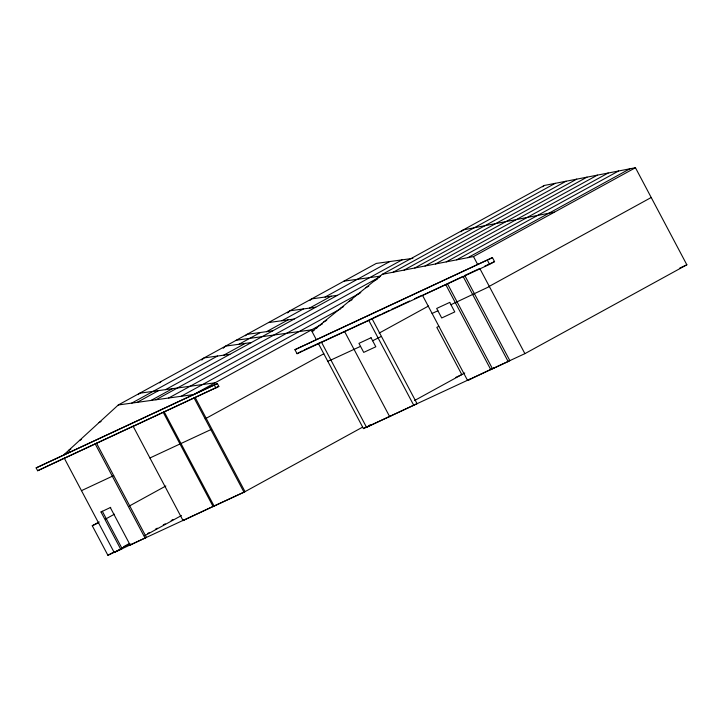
<?xml version="1.0" encoding="UTF-8"?>
<svg xmlns="http://www.w3.org/2000/svg" width="723" height="723" viewBox="0 0 723 723"><rect width="100%" height="100%" fill="white"/><g stroke="black" fill="none" stroke-linecap="round" stroke-linejoin="round"><path stroke-width="1.08" d="M245.468 335.761L247.022 334.342L272.797 330.782M287.609 312.932L289.923 310.8L315.707 307.248M412.887 258.364L376.303 263.416L118.292 404.97L63.841 454.794L65.802 453.719M138.183 394.622L139.747 393.195L215.074 382.801M159.638 382.856L161.202 381.428M201.78 360.018L204.112 357.885L229.887 354.324M223.235 348.251L225.567 346.118L251.342 342.557M310.095 300.307L311.64 298.888L337.424 295.327M316.204 339.412L312.02 331.505L382.322 274.315L544.274 185.468L635.445 167.718L686.85 264.799L524.898 353.646L471.983 378.201M460.913 231.83L463.298 229.896L554.469 212.146M542.684 186.76L544.274 185.468M133.186 426.154L64.311 458.228L114.207 552.471L130.068 543.741M215.065 505.549L183.064 520.578L133.168 426.335L218.834 386.407L217.334 383.57L36.15 467.898L37.65 470.736L218.834 386.407M131.731 403.109L217.551 356.032M239.006 344.256L260.461 332.49M281.916 320.714L303.362 308.947M325.079 297.036L389.742 261.563M99.078 422.548L101.03 421.482M137.126 402.368L158.581 390.601M223.723 355.183L245.178 343.407M266.624 331.64L288.079 319.864M309.534 308.097L331.251 296.177M165.531 389.643L402.087 259.855M151.026 400.452L172.481 388.676M79.367 440.587L81.319 439.512M155.951 399.774L379.665 277.036M374.369 280.786L377.334 279.159M68.83 450.23L70.791 449.155M393.258 272.191L555.21 183.335M365.811 287.754L368.766 286.127M67.754 452.652L69.715 451.577M168.685 398.012L360.777 292.625M357.397 294.586L359.376 293.502M37.65 470.736L64.356 458.093M404.085 270.077L566.046 181.229M349.155 301.301L352.119 299.674M340.687 308.179L343.651 306.561M414.767 268.007L576.719 179.15M181.148 396.294L340.641 308.793M425.052 266.001L587.004 177.144M323.759 321.952L326.724 320.325M322.485 323.868L193.619 394.568L118.292 404.97M315.653 328.549L317.632 327.465M36.15 467.898L217.334 383.57M312.02 331.505L313.999 330.42M435.454 263.976L597.406 175.12M446.245 261.871L608.197 173.023M456.638 259.846L618.59 170.999M294.93 349.697L492.444 257.623L494.559 261.618L489.579 264.356L297.054 353.701L294.93 349.697L492.444 257.623M467.926 257.65L629.878 168.802M382.322 274.315L473.493 256.566L635.445 167.718M297.054 353.701L302.024 350.962M368.73 320.28L371.956 318.518L417.054 403.696L366.543 427.32L321.446 342.142L368.73 320.28L413.836 405.458M494.207 367.89L467.609 380.524L422.512 295.346L463.072 276.376L508.17 361.554L509.851 360.632L464.753 275.454L479.801 268.468L524.898 353.646M205.151 418.852L323.814 353.746M113.692 475.598L81.473 490.655M379.141 333.113L428.513 306.028M381.428 336.394L372.634 340.75M489.263 286.353L651.215 197.496M438.78 326.317L436.828 327.383L461.825 374.595L455.77 377.406M114.207 552.471L120.813 549.399L101.003 511.974L102.314 511.251L122.133 548.676M195.12 397.415L245.016 491.649L107.899 555.282L92.264 525.738L99.178 521.943M105.531 519.078L114.433 514.198M129.254 506.064L165.829 486.001M107.899 555.282L113.836 552.029M123.723 546.606L128.658 543.895M147.447 533.592L149.417 532.508M155.355 529.254L157.334 528.17M163.262 524.916L165.242 523.823M171.17 520.569L173.149 519.485M144.898 535.607L181.473 515.544M120.813 549.399L122.359 548.45M110.357 507.627L130.176 545.061L131.496 544.338M130.176 545.061L146.417 537.406L96.52 443.172M183.064 520.578L185.115 519.448M164.211 411.848L214.107 506.082L243.994 492.218L362.657 427.112M318.319 343.407L363.425 428.585L366.371 426.968M368.341 425.883L370.312 424.808M414.586 400.515L464.753 372.987M366.543 427.32L368.739 426.118M390.7 416.114L389.679 416.674L344.582 331.496M467.609 380.524L470.98 378.671L363.425 428.585M304.067 350.022L320.985 342.169M372.969 318.048L380.099 314.74M382.133 313.791L389.254 310.492M391.288 309.543L409.598 301.048M414.686 298.689L421.807 295.382M484.717 266.191L494.559 261.618M327.79 361.283L331.333 359.638M330.917 360.027L360.533 346.362M489.39 286.579L450.953 304.699M432.101 313.457L437.894 310.763M210.854 429.616L149.923 457.984M101.003 511.974L110.736 507.338M92.264 525.738L98.68 522.765M679.692 268.116L686.85 264.799M508.17 361.554L492.526 368.82L447.42 283.642M343.976 281.148L380.56 276.105M268.468 322.575L294.252 319.015M236.294 340.226L311.622 329.833M487.465 260.352L489.579 264.356M473.493 256.566L477.677 264.473M445.739 284.564L490.836 369.742M214.406 385.178L215.906 388.016M194.098 397.975L243.994 492.218M163.253 412.372L213.149 506.615M95.201 443.895L145.097 538.129M371.044 337.749L358.942 343.362L363.723 352.39L375.824 346.778L371.044 337.749M449.733 302.395L436.674 308.459L441.717 317.984L454.776 311.92L449.733 302.395"/></g></svg>
